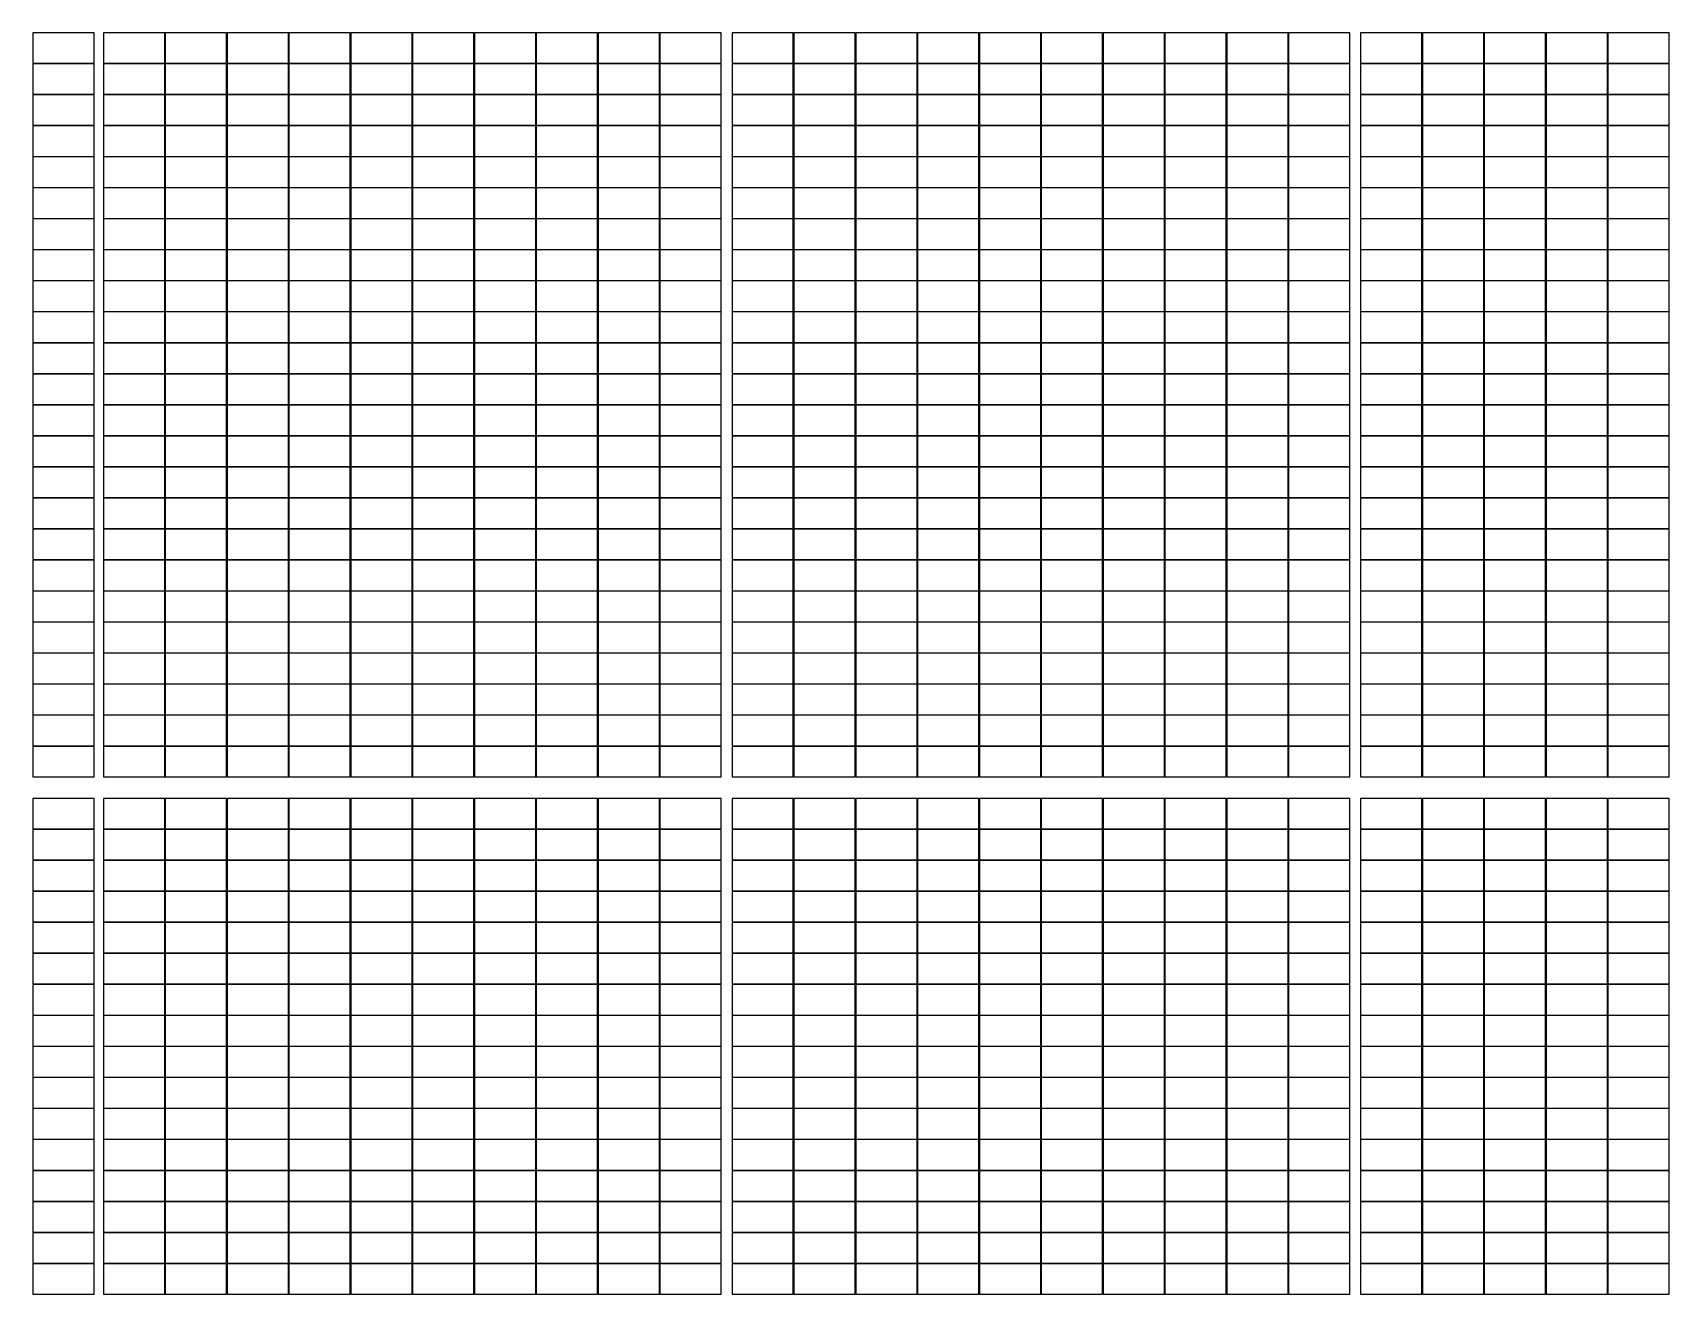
# Model space of a CAD drawing. Header units: millimetres. Extents: x 1218 to 2690, y 1163 to 1758.
# Drawn here: x 2268.4 to 2329.3, y 1429.3 to 1476.2 of the extents above; entities that cross this region are included whole.
import ezdxf

# ---------------------------------------------------------------- set-up
doc = ezdxf.new("R2010")
doc.units = ezdxf.units.MM
doc.layers.add('组件', color=7, linetype='ByLayer')

# ---------------------------------------------------------------- blocks, each defined once
blk = doc.blocks.new('*U586')
at = {"color": 0}
blk.add_polyline3d([(0, 0, 0), (-227.8, 0, 0), (-227.8, -113.3, 5.8), (0, -113.3, 5.8)], close=True, dxfattribs=at)
at = {"flags": 1}
for tag in ['mounting-hole-spacing1', 'mounting-hole-spacing2', 'module-material', 'vmpo', 'voco', 'silicon-material', 'panel-length', 'panel-width', 'panel-height', 'userid', 'theme', 'note', 'name', 'pmax', 'company-name', 'id', 'impo', 'isco']:
    blk.add_attdef(tag, (0, 0), '', height=2.5, dxfattribs=at)
blk = doc.blocks.new('*U587')
at = {"layer": '组件', "color": 240}
for p in [(40249.6, 6103.4, 1299.8), (40512.4, 6103.4, 1299.8), (40742.2, 6103.4, 1299.8), (40972, 6103.4, 1299.8), (40249.6, 5988.1, 1305.7), (40512.4, 5988.1, 1305.7), (40742.2, 5988.1, 1305.7), (40972, 5988.1, 1305.7), (40249.6, 5872.9, 1311.5), (40512.4, 5872.9, 1311.5), (40742.2, 5872.9, 1311.5), (40972, 5872.9, 1311.5), (40249.6, 5757.6, 1317.4), (40512.4, 5757.6, 1317.4), (40742.2, 5757.6, 1317.4), (40972, 5757.6, 1317.4), (40249.6, 5642.4, 1323.2), (40512.4, 5642.4, 1323.2), (40742.2, 5642.4, 1323.2), (40972, 5642.4, 1323.2), (40249.6, 5527.1, 1329.1), (40512.4, 5527.1, 1329.1), (40742.2, 5527.1, 1329.1), (40972, 5527.1, 1329.1), (40249.6, 5411.9, 1334.9), (40512.4, 5411.9, 1334.9), (40742.2, 5411.9, 1334.9), (40972, 5411.9, 1334.9), (40249.6, 5296.6, 1340.8), (40512.4, 5296.6, 1340.8), (40742.2, 5296.6, 1340.8), (40972, 5296.6, 1340.8), (40249.6, 5181.4, 1346.7), (40512.4, 5181.4, 1346.7), (40742.2, 5181.4, 1346.7), (40972, 5181.4, 1346.7), (40249.6, 5066.1, 1352.5), (40512.4, 5066.1, 1352.5), (40742.2, 5066.1, 1352.5), (40972, 5066.1, 1352.5), (40249.6, 4950.9, 1358.4), (40512.4, 4950.9, 1358.4), (40742.2, 4950.9, 1358.4), (40972, 4950.9, 1358.4), (40249.6, 4835.6, 1364.2), (40512.4, 4835.6, 1364.2), (40742.2, 4835.6, 1364.2), (40972, 4835.6, 1364.2), (40249.6, 4720.4, 1370.1), (40512.4, 4720.4, 1370.1), (40742.2, 4720.4, 1370.1), (40972, 4720.4, 1370.1), (40249.6, 4605.1, 1376), (40512.4, 4605.1, 1376), (40742.2, 4605.1, 1376), (40972, 4605.1, 1376), (40249.6, 4489.9, 1381.8), (40512.4, 4489.9, 1381.8), (40742.2, 4489.9, 1381.8), (40972, 4489.9, 1381.8), (40249.6, 4374.6, 1387.7), (40512.4, 4374.6, 1387.7), (40742.2, 4374.6, 1387.7), (40972, 4374.6, 1387.7), (40249.6, 4259.4, 1393.5), (40512.4, 4259.4, 1393.5), (40742.2, 4259.4, 1393.5), (40972, 4259.4, 1393.5), (40249.6, 4144.1, 1399.4), (40512.4, 4144.1, 1399.4), (40742.2, 4144.1, 1399.4), (40972, 4144.1, 1399.4), (40249.6, 4028.9, 1405.2), (40512.4, 4028.9, 1405.2), (40742.2, 4028.9, 1405.2), (40972, 4028.9, 1405.2), (40249.6, 3913.6, 1411.1), (40512.4, 3913.6, 1411.1), (40742.2, 3913.6, 1411.1), (40972, 3913.6, 1411.1), (40249.6, 3798.4, 1417), (40512.4, 3798.4, 1417), (40742.2, 3798.4, 1417), (40972, 3798.4, 1417), (40249.6, 3683.1, 1422.8), (40512.4, 3683.1, 1422.8), (40742.2, 3683.1, 1422.8), (40972, 3683.1, 1422.8), (40249.6, 3567.9, 1428.7), (40512.4, 3567.9, 1428.7), (40742.2, 3567.9, 1428.7), (40972, 3567.9, 1428.7), (40249.6, 3452.6, 1434.5), (40512.4, 3452.6, 1434.5), (40742.2, 3452.6, 1434.5), (40972, 3452.6, 1434.5), (40249.6, 3259.4, 1444.3), (40512.4, 3259.4, 1444.3), (40742.2, 3259.4, 1444.3), (40972, 3259.4, 1444.3), (40249.6, 3144.2, 1450.2), (40512.4, 3144.2, 1450.2), (40742.2, 3144.2, 1450.2), (40972, 3144.2, 1450.2), (40249.6, 3028.9, 1456.1), (40512.4, 3028.9, 1456.1), (40742.2, 3028.9, 1456.1), (40972, 3028.9, 1456.1), (40249.6, 2913.7, 1461.9), (40512.4, 2913.7, 1461.9), (40742.2, 2913.7, 1461.9), (40972, 2913.7, 1461.9), (40249.6, 2798.4, 1467.8), (40512.4, 2798.4, 1467.8), (40742.2, 2798.4, 1467.8), (40972, 2798.4, 1467.8), (40249.6, 2683.2, 1473.6), (40512.4, 2683.2, 1473.6), (40742.2, 2683.2, 1473.6), (40972, 2683.2, 1473.6), (40249.6, 2567.9, 1479.5), (40512.4, 2567.9, 1479.5), (40742.2, 2567.9, 1479.5), (40972, 2567.9, 1479.5), (40249.6, 2452.7, 1485.3), (40512.4, 2452.7, 1485.3), (40742.2, 2452.7, 1485.3), (40972, 2452.7, 1485.3), (40249.6, 2337.4, 1491.2), (40512.4, 2337.4, 1491.2), (40742.2, 2337.4, 1491.2), (40972, 2337.4, 1491.2), (40249.6, 2222.2, 1497.1), (40512.4, 2222.2, 1497.1), (40742.2, 2222.2, 1497.1), (40972, 2222.2, 1497.1), (40249.6, 2106.9, 1502.9), (40512.4, 2106.9, 1502.9), (40742.2, 2106.9, 1502.9), (40972, 2106.9, 1502.9), (40249.6, 1991.7, 1508.8), (40512.4, 1991.7, 1508.8), (40742.2, 1991.7, 1508.8), (40972, 1991.7, 1508.8), (40249.6, 1876.4, 1514.6), (40512.4, 1876.4, 1514.6), (40742.2, 1876.4, 1514.6), (40972, 1876.4, 1514.6), (40249.6, 1761.1, 1520.5), (40512.4, 1761.1, 1520.5), (40742.2, 1761.1, 1520.5), (40972, 1761.1, 1520.5), (40249.6, 1645.9, 1526.4), (40512.4, 1645.9, 1526.4), (40742.2, 1645.9, 1526.4), (40972, 1645.9, 1526.4), (40249.6, 1530.6, 1532.2), (40512.4, 1530.6, 1532.2), (40742.2, 1530.6, 1532.2), (40972, 1530.6, 1532.2)]:
    blk.add_blockref('*U586', p, dxfattribs=at)
at = {"layer": '组件', "color": 214}
for p in [(41201.8, 6103.4, 1299.8), (41431.6, 6103.4, 1299.8), (41661.4, 6103.4, 1299.8), (41891.2, 6103.4, 1299.8), (42121, 6103.4, 1299.8), (42350.8, 6103.4, 1299.8), (42580.6, 6103.4, 1299.8), (42848.4, 6103.4, 1299.8), (43078.2, 6103.4, 1299.8), (43308, 6103.4, 1299.8), (43537.8, 6103.4, 1299.8), (41201.8, 5988.1, 1305.7), (41431.6, 5988.1, 1305.7), (41661.4, 5988.1, 1305.7), (41891.2, 5988.1, 1305.7), (42121, 5988.1, 1305.7), (42350.8, 5988.1, 1305.7), (42580.6, 5988.1, 1305.7), (42848.4, 5988.1, 1305.7), (43078.2, 5988.1, 1305.7), (43308, 5988.1, 1305.7), (43537.8, 5988.1, 1305.7), (41201.8, 5872.9, 1311.5), (41431.6, 5872.9, 1311.5), (41661.4, 5872.9, 1311.5), (41891.2, 5872.9, 1311.5), (42121, 5872.9, 1311.5), (42350.8, 5872.9, 1311.5), (42580.6, 5872.9, 1311.5), (42848.4, 5872.9, 1311.5), (43078.2, 5872.9, 1311.5), (43308, 5872.9, 1311.5), (43537.8, 5872.9, 1311.5), (41201.8, 5757.6, 1317.4), (41431.6, 5757.6, 1317.4), (41661.4, 5757.6, 1317.4), (41891.2, 5757.6, 1317.4), (42121, 5757.6, 1317.4), (42350.8, 5757.6, 1317.4), (42580.6, 5757.6, 1317.4), (42848.4, 5757.6, 1317.4), (43078.2, 5757.6, 1317.4), (43308, 5757.6, 1317.4), (43537.8, 5757.6, 1317.4), (41201.8, 5642.4, 1323.2), (41431.6, 5642.4, 1323.2), (41661.4, 5642.4, 1323.2), (41891.2, 5642.4, 1323.2), (42121, 5642.4, 1323.2), (42350.8, 5642.4, 1323.2), (42580.6, 5642.4, 1323.2), (42848.4, 5642.4, 1323.2), (43078.2, 5642.4, 1323.2), (43308, 5642.4, 1323.2), (43537.8, 5642.4, 1323.2), (41201.8, 5527.1, 1329.1), (41431.6, 5527.1, 1329.1), (41661.4, 5527.1, 1329.1), (41891.2, 5527.1, 1329.1), (42121, 5527.1, 1329.1), (42350.8, 5527.1, 1329.1), (42580.6, 5527.1, 1329.1), (42848.4, 5527.1, 1329.1), (43078.2, 5527.1, 1329.1), (43308, 5527.1, 1329.1), (43537.8, 5527.1, 1329.1), (41201.8, 5411.9, 1334.9), (41431.6, 5411.9, 1334.9), (41661.4, 5411.9, 1334.9), (41891.2, 5411.9, 1334.9), (42121, 5411.9, 1334.9), (42350.8, 5411.9, 1334.9), (42580.6, 5411.9, 1334.9), (42848.4, 5411.9, 1334.9), (43078.2, 5411.9, 1334.9), (43308, 5411.9, 1334.9), (43537.8, 5411.9, 1334.9), (41201.8, 5296.6, 1340.8), (41431.6, 5296.6, 1340.8), (41661.4, 5296.6, 1340.8), (41891.2, 5296.6, 1340.8), (42121, 5296.6, 1340.8), (42350.8, 5296.6, 1340.8), (42580.6, 5296.6, 1340.8), (42848.4, 5296.6, 1340.8), (43078.2, 5296.6, 1340.8), (43308, 5296.6, 1340.8), (43537.8, 5296.6, 1340.8), (41201.8, 5181.4, 1346.7), (41431.6, 5181.4, 1346.7), (41661.4, 5181.4, 1346.7), (41891.2, 5181.4, 1346.7), (42121, 5181.4, 1346.7), (42350.8, 5181.4, 1346.7), (42580.6, 5181.4, 1346.7), (42848.4, 5181.4, 1346.7), (43078.2, 5181.4, 1346.7), (43308, 5181.4, 1346.7), (43537.8, 5181.4, 1346.7), (41201.8, 5066.1, 1352.5), (41431.6, 5066.1, 1352.5), (41661.4, 5066.1, 1352.5), (41891.2, 5066.1, 1352.5), (42121, 5066.1, 1352.5), (42350.8, 5066.1, 1352.5), (42580.6, 5066.1, 1352.5), (42848.4, 5066.1, 1352.5), (43078.2, 5066.1, 1352.5), (43308, 5066.1, 1352.5), (43537.8, 5066.1, 1352.5), (41201.8, 4950.9, 1358.4), (41431.6, 4950.9, 1358.4), (41661.4, 4950.9, 1358.4), (41891.2, 4950.9, 1358.4), (42121, 4950.9, 1358.4), (42350.8, 4950.9, 1358.4), (42580.6, 4950.9, 1358.4), (42848.4, 4950.9, 1358.4), (43078.2, 4950.9, 1358.4), (43308, 4950.9, 1358.4), (43537.8, 4950.9, 1358.4), (41201.8, 4835.6, 1364.2), (41431.6, 4835.6, 1364.2), (41661.4, 4835.6, 1364.2), (41891.2, 4835.6, 1364.2), (42121, 4835.6, 1364.2), (42350.8, 4835.6, 1364.2), (42580.6, 4835.6, 1364.2), (42848.4, 4835.6, 1364.2), (43078.2, 4835.6, 1364.2), (43308, 4835.6, 1364.2), (43537.8, 4835.6, 1364.2), (41201.8, 4720.4, 1370.1), (41431.6, 4720.4, 1370.1), (41661.4, 4720.4, 1370.1), (41891.2, 4720.4, 1370.1), (42121, 4720.4, 1370.1), (42350.8, 4720.4, 1370.1), (42580.6, 4720.4, 1370.1), (42848.4, 4720.4, 1370.1), (43078.2, 4720.4, 1370.1), (43308, 4720.4, 1370.1), (43537.8, 4720.4, 1370.1), (41201.8, 4605.1, 1376), (41431.6, 4605.1, 1376), (41661.4, 4605.1, 1376), (41891.2, 4605.1, 1376), (42121, 4605.1, 1376), (42350.8, 4605.1, 1376), (42580.6, 4605.1, 1376), (42848.4, 4605.1, 1376), (43078.2, 4605.1, 1376), (43308, 4605.1, 1376), (43537.8, 4605.1, 1376), (41201.8, 4489.9, 1381.8), (41431.6, 4489.9, 1381.8), (41661.4, 4489.9, 1381.8), (41891.2, 4489.9, 1381.8), (42121, 4489.9, 1381.8), (42350.8, 4489.9, 1381.8), (42580.6, 4489.9, 1381.8), (42848.4, 4489.9, 1381.8), (43078.2, 4489.9, 1381.8), (43308, 4489.9, 1381.8), (43537.8, 4489.9, 1381.8), (41201.8, 4374.6, 1387.7), (41431.6, 4374.6, 1387.7), (41661.4, 4374.6, 1387.7), (41891.2, 4374.6, 1387.7), (42121, 4374.6, 1387.7), (42350.8, 4374.6, 1387.7), (42580.6, 4374.6, 1387.7), (42848.4, 4374.6, 1387.7), (43078.2, 4374.6, 1387.7), (43308, 4374.6, 1387.7), (43537.8, 4374.6, 1387.7), (41201.8, 4259.4, 1393.5), (41431.6, 4259.4, 1393.5), (41661.4, 4259.4, 1393.5), (41891.2, 4259.4, 1393.5), (42121, 4259.4, 1393.5), (42350.8, 4259.4, 1393.5), (42580.6, 4259.4, 1393.5), (42848.4, 4259.4, 1393.5), (43078.2, 4259.4, 1393.5), (43308, 4259.4, 1393.5), (43537.8, 4259.4, 1393.5), (41201.8, 4144.1, 1399.4), (41431.6, 4144.1, 1399.4), (41661.4, 4144.1, 1399.4), (41891.2, 4144.1, 1399.4), (42121, 4144.1, 1399.4), (42350.8, 4144.1, 1399.4), (42580.6, 4144.1, 1399.4), (42848.4, 4144.1, 1399.4), (43078.2, 4144.1, 1399.4), (43308, 4144.1, 1399.4), (43537.8, 4144.1, 1399.4), (41201.8, 4028.9, 1405.2), (41431.6, 4028.9, 1405.2), (41661.4, 4028.9, 1405.2), (41891.2, 4028.9, 1405.2), (42121, 4028.9, 1405.2), (42350.8, 4028.9, 1405.2), (42580.6, 4028.9, 1405.2), (42848.4, 4028.9, 1405.2), (43078.2, 4028.9, 1405.2), (43308, 4028.9, 1405.2), (43537.8, 4028.9, 1405.2), (41201.8, 3913.6, 1411.1), (41431.6, 3913.6, 1411.1), (41661.4, 3913.6, 1411.1), (41891.2, 3913.6, 1411.1), (42121, 3913.6, 1411.1), (42350.8, 3913.6, 1411.1), (42580.6, 3913.6, 1411.1), (42848.4, 3913.6, 1411.1), (43078.2, 3913.6, 1411.1), (43308, 3913.6, 1411.1), (43537.8, 3913.6, 1411.1), (41201.8, 3798.4, 1417), (41431.6, 3798.4, 1417), (41661.4, 3798.4, 1417), (41891.2, 3798.4, 1417), (42121, 3798.4, 1417), (42350.8, 3798.4, 1417), (42580.6, 3798.4, 1417), (42848.4, 3798.4, 1417), (43078.2, 3798.4, 1417), (43308, 3798.4, 1417), (43537.8, 3798.4, 1417), (41201.8, 3683.1, 1422.8), (41431.6, 3683.1, 1422.8), (41661.4, 3683.1, 1422.8), (41891.2, 3683.1, 1422.8), (42121, 3683.1, 1422.8), (42350.8, 3683.1, 1422.8), (42580.6, 3683.1, 1422.8), (42848.4, 3683.1, 1422.8), (43078.2, 3683.1, 1422.8), (43308, 3683.1, 1422.8), (43537.8, 3683.1, 1422.8), (41201.8, 3567.9, 1428.7), (41431.6, 3567.9, 1428.7), (41661.4, 3567.9, 1428.7), (41891.2, 3567.9, 1428.7), (42121, 3567.9, 1428.7), (42350.8, 3567.9, 1428.7), (42580.6, 3567.9, 1428.7), (42848.4, 3567.9, 1428.7), (43078.2, 3567.9, 1428.7), (43308, 3567.9, 1428.7), (43537.8, 3567.9, 1428.7), (41201.8, 3452.6, 1434.5), (41431.6, 3452.6, 1434.5), (41661.4, 3452.6, 1434.5), (41891.2, 3452.6, 1434.5), (42121, 3452.6, 1434.5), (42350.8, 3452.6, 1434.5), (42580.6, 3452.6, 1434.5), (42848.4, 3452.6, 1434.5), (43078.2, 3452.6, 1434.5), (43308, 3452.6, 1434.5), (43537.8, 3452.6, 1434.5), (41201.8, 3259.4, 1444.3), (41431.6, 3259.4, 1444.3), (41661.4, 3259.4, 1444.3), (41891.2, 3259.4, 1444.3), (42121, 3259.4, 1444.3), (42350.8, 3259.4, 1444.3), (42580.6, 3259.4, 1444.3), (42848.4, 3259.4, 1444.3), (43078.2, 3259.4, 1444.3), (43308, 3259.4, 1444.3), (43537.8, 3259.4, 1444.3), (41201.8, 3144.2, 1450.2), (41431.6, 3144.2, 1450.2), (41661.4, 3144.2, 1450.2), (41891.2, 3144.2, 1450.2), (42121, 3144.2, 1450.2), (42350.8, 3144.2, 1450.2), (42580.6, 3144.2, 1450.2), (42848.4, 3144.2, 1450.2), (43078.2, 3144.2, 1450.2), (43308, 3144.2, 1450.2), (43537.8, 3144.2, 1450.2), (41201.8, 3028.9, 1456.1), (41431.6, 3028.9, 1456.1), (41661.4, 3028.9, 1456.1), (41891.2, 3028.9, 1456.1), (42121, 3028.9, 1456.1), (42350.8, 3028.9, 1456.1), (42580.6, 3028.9, 1456.1), (42848.4, 3028.9, 1456.1), (43078.2, 3028.9, 1456.1), (43308, 3028.9, 1456.1), (43537.8, 3028.9, 1456.1), (41201.8, 2913.7, 1461.9), (41431.6, 2913.7, 1461.9), (41661.4, 2913.7, 1461.9), (41891.2, 2913.7, 1461.9), (42121, 2913.7, 1461.9), (42350.8, 2913.7, 1461.9), (42580.6, 2913.7, 1461.9), (42848.4, 2913.7, 1461.9), (43078.2, 2913.7, 1461.9), (43308, 2913.7, 1461.9), (43537.8, 2913.7, 1461.9), (41201.8, 2798.4, 1467.8), (41431.6, 2798.4, 1467.8), (41661.4, 2798.4, 1467.8), (41891.2, 2798.4, 1467.8), (42121, 2798.4, 1467.8), (42350.8, 2798.4, 1467.8), (42580.6, 2798.4, 1467.8), (42848.4, 2798.4, 1467.8), (43078.2, 2798.4, 1467.8), (43308, 2798.4, 1467.8), (43537.8, 2798.4, 1467.8), (41201.8, 2683.2, 1473.6), (41431.6, 2683.2, 1473.6), (41661.4, 2683.2, 1473.6), (41891.2, 2683.2, 1473.6), (42121, 2683.2, 1473.6), (42350.8, 2683.2, 1473.6), (42580.6, 2683.2, 1473.6), (42848.4, 2683.2, 1473.6), (43078.2, 2683.2, 1473.6), (43308, 2683.2, 1473.6), (43537.8, 2683.2, 1473.6), (41201.8, 2567.9, 1479.5), (41431.6, 2567.9, 1479.5), (41661.4, 2567.9, 1479.5), (41891.2, 2567.9, 1479.5), (42121, 2567.9, 1479.5), (42350.8, 2567.9, 1479.5), (42580.6, 2567.9, 1479.5), (42848.4, 2567.9, 1479.5), (43078.2, 2567.9, 1479.5), (43308, 2567.9, 1479.5), (43537.8, 2567.9, 1479.5), (41201.8, 2452.7, 1485.3), (41431.6, 2452.7, 1485.3), (41661.4, 2452.7, 1485.3), (41891.2, 2452.7, 1485.3), (42121, 2452.7, 1485.3), (42350.8, 2452.7, 1485.3), (42580.6, 2452.7, 1485.3), (42848.4, 2452.7, 1485.3), (43078.2, 2452.7, 1485.3), (43308, 2452.7, 1485.3), (43537.8, 2452.7, 1485.3), (41201.8, 2337.4, 1491.2), (41431.6, 2337.4, 1491.2), (41661.4, 2337.4, 1491.2), (41891.2, 2337.4, 1491.2), (42121, 2337.4, 1491.2), (42350.8, 2337.4, 1491.2), (42580.6, 2337.4, 1491.2), (42848.4, 2337.4, 1491.2), (43078.2, 2337.4, 1491.2), (43308, 2337.4, 1491.2), (43537.8, 2337.4, 1491.2), (41201.8, 2222.2, 1497.1), (41431.6, 2222.2, 1497.1), (41661.4, 2222.2, 1497.1), (41891.2, 2222.2, 1497.1), (42121, 2222.2, 1497.1), (42350.8, 2222.2, 1497.1), (42580.6, 2222.2, 1497.1), (42848.4, 2222.2, 1497.1), (43078.2, 2222.2, 1497.1), (43308, 2222.2, 1497.1), (43537.8, 2222.2, 1497.1), (41201.8, 2106.9, 1502.9), (41431.6, 2106.9, 1502.9), (41661.4, 2106.9, 1502.9), (41891.2, 2106.9, 1502.9), (42121, 2106.9, 1502.9), (42350.8, 2106.9, 1502.9), (42580.6, 2106.9, 1502.9), (42848.4, 2106.9, 1502.9), (43078.2, 2106.9, 1502.9), (43308, 2106.9, 1502.9), (43537.8, 2106.9, 1502.9), (41201.8, 1991.7, 1508.8), (41431.6, 1991.7, 1508.8), (41661.4, 1991.7, 1508.8), (41891.2, 1991.7, 1508.8), (42121, 1991.7, 1508.8), (42350.8, 1991.7, 1508.8), (42580.6, 1991.7, 1508.8), (42848.4, 1991.7, 1508.8), (43078.2, 1991.7, 1508.8), (43308, 1991.7, 1508.8), (43537.8, 1991.7, 1508.8), (41201.8, 1876.4, 1514.6), (41431.6, 1876.4, 1514.6), (41661.4, 1876.4, 1514.6), (41891.2, 1876.4, 1514.6), (42121, 1876.4, 1514.6), (42350.8, 1876.4, 1514.6), (42580.6, 1876.4, 1514.6), (42848.4, 1876.4, 1514.6), (43078.2, 1876.4, 1514.6), (43308, 1876.4, 1514.6), (43537.8, 1876.4, 1514.6), (41201.8, 1761.1, 1520.5), (41431.6, 1761.1, 1520.5), (41661.4, 1761.1, 1520.5), (41891.2, 1761.1, 1520.5), (42121, 1761.1, 1520.5), (42350.8, 1761.1, 1520.5), (42580.6, 1761.1, 1520.5), (42848.4, 1761.1, 1520.5), (43078.2, 1761.1, 1520.5), (43308, 1761.1, 1520.5), (43537.8, 1761.1, 1520.5), (41201.8, 1645.9, 1526.4), (41431.6, 1645.9, 1526.4), (41661.4, 1645.9, 1526.4), (41891.2, 1645.9, 1526.4), (42121, 1645.9, 1526.4), (42350.8, 1645.9, 1526.4), (42580.6, 1645.9, 1526.4), (42848.4, 1645.9, 1526.4), (43078.2, 1645.9, 1526.4), (43308, 1645.9, 1526.4), (43537.8, 1645.9, 1526.4), (41201.8, 1530.6, 1532.2), (41431.6, 1530.6, 1532.2), (41661.4, 1530.6, 1532.2), (41891.2, 1530.6, 1532.2), (42121, 1530.6, 1532.2), (42350.8, 1530.6, 1532.2), (42580.6, 1530.6, 1532.2), (42848.4, 1530.6, 1532.2), (43078.2, 1530.6, 1532.2), (43308, 1530.6, 1532.2), (43537.8, 1530.6, 1532.2)]:
    blk.add_blockref('*U586', p, dxfattribs=at)
at = {"layer": '组件', "color": 231}
for p in [(43767.6, 6103.4, 1299.8), (43997.4, 6103.4, 1299.8), (44227.2, 6103.4, 1299.8), (44457, 6103.4, 1299.8), (44686.8, 6103.4, 1299.8), (44916.6, 6103.4, 1299.8), (45184.4, 6103.4, 1299.8), (45414.2, 6103.4, 1299.8), (45644, 6103.4, 1299.8), (45873.8, 6103.4, 1299.8), (46103.6, 6103.4, 1299.8), (43767.6, 5988.1, 1305.7), (43997.4, 5988.1, 1305.7), (44227.2, 5988.1, 1305.7), (44457, 5988.1, 1305.7), (44686.8, 5988.1, 1305.7), (44916.6, 5988.1, 1305.7), (45184.4, 5988.1, 1305.7), (45414.2, 5988.1, 1305.7), (45644, 5988.1, 1305.7), (45873.8, 5988.1, 1305.7), (46103.6, 5988.1, 1305.7), (43767.6, 5872.9, 1311.5), (43997.4, 5872.9, 1311.5), (44227.2, 5872.9, 1311.5), (44457, 5872.9, 1311.5), (44686.8, 5872.9, 1311.5), (44916.6, 5872.9, 1311.5), (45184.4, 5872.9, 1311.5), (45414.2, 5872.9, 1311.5), (45644, 5872.9, 1311.5), (45873.8, 5872.9, 1311.5), (46103.6, 5872.9, 1311.5), (43767.6, 5757.6, 1317.4), (43997.4, 5757.6, 1317.4), (44227.2, 5757.6, 1317.4), (44457, 5757.6, 1317.4), (44686.8, 5757.6, 1317.4), (44916.6, 5757.6, 1317.4), (45184.4, 5757.6, 1317.4), (45414.2, 5757.6, 1317.4), (45644, 5757.6, 1317.4), (45873.8, 5757.6, 1317.4), (46103.6, 5757.6, 1317.4), (43767.6, 5642.4, 1323.2), (43997.4, 5642.4, 1323.2), (44227.2, 5642.4, 1323.2), (44457, 5642.4, 1323.2), (44686.8, 5642.4, 1323.2), (44916.6, 5642.4, 1323.2), (45184.4, 5642.4, 1323.2), (45414.2, 5642.4, 1323.2), (45644, 5642.4, 1323.2), (45873.8, 5642.4, 1323.2), (46103.6, 5642.4, 1323.2), (43767.6, 5527.1, 1329.1), (43997.4, 5527.1, 1329.1), (44227.2, 5527.1, 1329.1), (44457, 5527.1, 1329.1), (44686.8, 5527.1, 1329.1), (44916.6, 5527.1, 1329.1), (45184.4, 5527.1, 1329.1), (45414.2, 5527.1, 1329.1), (45644, 5527.1, 1329.1), (45873.8, 5527.1, 1329.1), (46103.6, 5527.1, 1329.1), (43767.6, 5411.9, 1334.9), (43997.4, 5411.9, 1334.9), (44227.2, 5411.9, 1334.9), (44457, 5411.9, 1334.9), (44686.8, 5411.9, 1334.9), (44916.6, 5411.9, 1334.9), (45184.4, 5411.9, 1334.9), (45414.2, 5411.9, 1334.9), (45644, 5411.9, 1334.9), (45873.8, 5411.9, 1334.9), (46103.6, 5411.9, 1334.9), (43767.6, 5296.6, 1340.8), (43997.4, 5296.6, 1340.8), (44227.2, 5296.6, 1340.8), (44457, 5296.6, 1340.8), (44686.8, 5296.6, 1340.8), (44916.6, 5296.6, 1340.8), (45184.4, 5296.6, 1340.8), (45414.2, 5296.6, 1340.8), (45644, 5296.6, 1340.8), (45873.8, 5296.6, 1340.8), (46103.6, 5296.6, 1340.8), (43767.6, 5181.4, 1346.7), (43997.4, 5181.4, 1346.7), (44227.2, 5181.4, 1346.7), (44457, 5181.4, 1346.7), (44686.8, 5181.4, 1346.7), (44916.6, 5181.4, 1346.7), (45184.4, 5181.4, 1346.7), (45414.2, 5181.4, 1346.7), (45644, 5181.4, 1346.7), (45873.8, 5181.4, 1346.7), (46103.6, 5181.4, 1346.7), (43767.6, 5066.1, 1352.5), (43997.4, 5066.1, 1352.5), (44227.2, 5066.1, 1352.5), (44457, 5066.1, 1352.5), (44686.8, 5066.1, 1352.5), (44916.6, 5066.1, 1352.5), (45184.4, 5066.1, 1352.5), (45414.2, 5066.1, 1352.5), (45644, 5066.1, 1352.5), (45873.8, 5066.1, 1352.5), (46103.6, 5066.1, 1352.5), (43767.6, 4950.9, 1358.4), (43997.4, 4950.9, 1358.4), (44227.2, 4950.9, 1358.4), (44457, 4950.9, 1358.4), (44686.8, 4950.9, 1358.4), (44916.6, 4950.9, 1358.4), (45184.4, 4950.9, 1358.4), (45414.2, 4950.9, 1358.4), (45644, 4950.9, 1358.4), (45873.8, 4950.9, 1358.4), (46103.6, 4950.9, 1358.4), (43767.6, 4835.6, 1364.2), (43997.4, 4835.6, 1364.2), (44227.2, 4835.6, 1364.2), (44457, 4835.6, 1364.2), (44686.8, 4835.6, 1364.2), (44916.6, 4835.6, 1364.2), (45184.4, 4835.6, 1364.2), (45414.2, 4835.6, 1364.2), (45644, 4835.6, 1364.2), (45873.8, 4835.6, 1364.2), (46103.6, 4835.6, 1364.2), (43767.6, 4720.4, 1370.1), (43997.4, 4720.4, 1370.1), (44227.2, 4720.4, 1370.1), (44457, 4720.4, 1370.1), (44686.8, 4720.4, 1370.1), (44916.6, 4720.4, 1370.1), (45184.4, 4720.4, 1370.1), (45414.2, 4720.4, 1370.1), (45644, 4720.4, 1370.1), (45873.8, 4720.4, 1370.1), (46103.6, 4720.4, 1370.1), (43767.6, 4605.1, 1376), (43997.4, 4605.1, 1376), (44227.2, 4605.1, 1376), (44457, 4605.1, 1376), (44686.8, 4605.1, 1376), (44916.6, 4605.1, 1376), (45184.4, 4605.1, 1376), (45414.2, 4605.1, 1376), (45644, 4605.1, 1376), (45873.8, 4605.1, 1376), (46103.6, 4605.1, 1376), (43767.6, 4489.9, 1381.8), (43997.4, 4489.9, 1381.8), (44227.2, 4489.9, 1381.8), (44457, 4489.9, 1381.8), (44686.8, 4489.9, 1381.8), (44916.6, 4489.9, 1381.8), (45184.4, 4489.9, 1381.8), (45414.2, 4489.9, 1381.8), (45644, 4489.9, 1381.8), (45873.8, 4489.9, 1381.8), (46103.6, 4489.9, 1381.8), (43767.6, 4374.6, 1387.7), (43997.4, 4374.6, 1387.7), (44227.2, 4374.6, 1387.7), (44457, 4374.6, 1387.7), (44686.8, 4374.6, 1387.7), (44916.6, 4374.6, 1387.7), (45184.4, 4374.6, 1387.7), (45414.2, 4374.6, 1387.7), (45644, 4374.6, 1387.7), (45873.8, 4374.6, 1387.7), (46103.6, 4374.6, 1387.7), (43767.6, 4259.4, 1393.5), (43997.4, 4259.4, 1393.5), (44227.2, 4259.4, 1393.5), (44457, 4259.4, 1393.5), (44686.8, 4259.4, 1393.5), (44916.6, 4259.4, 1393.5), (45184.4, 4259.4, 1393.5), (45414.2, 4259.4, 1393.5), (45644, 4259.4, 1393.5), (45873.8, 4259.4, 1393.5), (46103.6, 4259.4, 1393.5), (43767.6, 4144.1, 1399.4), (43997.4, 4144.1, 1399.4), (44227.2, 4144.1, 1399.4), (44457, 4144.1, 1399.4), (44686.8, 4144.1, 1399.4), (44916.6, 4144.1, 1399.4), (45184.4, 4144.1, 1399.4), (45414.2, 4144.1, 1399.4), (45644, 4144.1, 1399.4), (45873.8, 4144.1, 1399.4), (46103.6, 4144.1, 1399.4), (43767.6, 4028.9, 1405.2), (43997.4, 4028.9, 1405.2), (44227.2, 4028.9, 1405.2), (44457, 4028.9, 1405.2), (44686.8, 4028.9, 1405.2), (44916.6, 4028.9, 1405.2), (45184.4, 4028.9, 1405.2), (45414.2, 4028.9, 1405.2), (45644, 4028.9, 1405.2), (45873.8, 4028.9, 1405.2), (46103.6, 4028.9, 1405.2), (43767.6, 3913.6, 1411.1), (43997.4, 3913.6, 1411.1), (44227.2, 3913.6, 1411.1), (44457, 3913.6, 1411.1), (44686.8, 3913.6, 1411.1), (44916.6, 3913.6, 1411.1), (45184.4, 3913.6, 1411.1), (45414.2, 3913.6, 1411.1), (45644, 3913.6, 1411.1), (45873.8, 3913.6, 1411.1), (46103.6, 3913.6, 1411.1), (43767.6, 3798.4, 1417), (43997.4, 3798.4, 1417), (44227.2, 3798.4, 1417), (44457, 3798.4, 1417), (44686.8, 3798.4, 1417), (44916.6, 3798.4, 1417), (45184.4, 3798.4, 1417), (45414.2, 3798.4, 1417), (45644, 3798.4, 1417), (45873.8, 3798.4, 1417), (46103.6, 3798.4, 1417), (43767.6, 3683.1, 1422.8), (43997.4, 3683.1, 1422.8), (44227.2, 3683.1, 1422.8), (44457, 3683.1, 1422.8), (44686.8, 3683.1, 1422.8), (44916.6, 3683.1, 1422.8), (45184.4, 3683.1, 1422.8), (45414.2, 3683.1, 1422.8), (45644, 3683.1, 1422.8), (45873.8, 3683.1, 1422.8), (46103.6, 3683.1, 1422.8), (43767.6, 3567.9, 1428.7), (43997.4, 3567.9, 1428.7), (44227.2, 3567.9, 1428.7), (44457, 3567.9, 1428.7), (44686.8, 3567.9, 1428.7), (44916.6, 3567.9, 1428.7), (45184.4, 3567.9, 1428.7), (45414.2, 3567.9, 1428.7), (45644, 3567.9, 1428.7), (45873.8, 3567.9, 1428.7), (46103.6, 3567.9, 1428.7), (43767.6, 3452.6, 1434.5), (43997.4, 3452.6, 1434.5), (44227.2, 3452.6, 1434.5), (44457, 3452.6, 1434.5), (44686.8, 3452.6, 1434.5), (44916.6, 3452.6, 1434.5), (45184.4, 3452.6, 1434.5), (45414.2, 3452.6, 1434.5), (45644, 3452.6, 1434.5), (45873.8, 3452.6, 1434.5), (46103.6, 3452.6, 1434.5), (43767.6, 3259.4, 1444.3), (43997.4, 3259.4, 1444.3), (44227.2, 3259.4, 1444.3), (44457, 3259.4, 1444.3), (44686.8, 3259.4, 1444.3), (44916.6, 3259.4, 1444.3), (45184.4, 3259.4, 1444.3), (45414.2, 3259.4, 1444.3), (45644, 3259.4, 1444.3), (45873.8, 3259.4, 1444.3), (46103.6, 3259.4, 1444.3), (43767.6, 3144.2, 1450.2), (43997.4, 3144.2, 1450.2), (44227.2, 3144.2, 1450.2), (44457, 3144.2, 1450.2), (44686.8, 3144.2, 1450.2), (44916.6, 3144.2, 1450.2), (45184.4, 3144.2, 1450.2), (45414.2, 3144.2, 1450.2), (45644, 3144.2, 1450.2), (45873.8, 3144.2, 1450.2), (46103.6, 3144.2, 1450.2), (43767.6, 3028.9, 1456.1), (43997.4, 3028.9, 1456.1), (44227.2, 3028.9, 1456.1), (44457, 3028.9, 1456.1), (44686.8, 3028.9, 1456.1), (44916.6, 3028.9, 1456.1), (45184.4, 3028.9, 1456.1), (45414.2, 3028.9, 1456.1), (45644, 3028.9, 1456.1), (45873.8, 3028.9, 1456.1), (46103.6, 3028.9, 1456.1), (43767.6, 2913.7, 1461.9), (43997.4, 2913.7, 1461.9), (44227.2, 2913.7, 1461.9), (44457, 2913.7, 1461.9), (44686.8, 2913.7, 1461.9), (44916.6, 2913.7, 1461.9), (45184.4, 2913.7, 1461.9), (45414.2, 2913.7, 1461.9), (45644, 2913.7, 1461.9), (45873.8, 2913.7, 1461.9), (46103.6, 2913.7, 1461.9), (43767.6, 2798.4, 1467.8), (43997.4, 2798.4, 1467.8), (44227.2, 2798.4, 1467.8), (44457, 2798.4, 1467.8), (44686.8, 2798.4, 1467.8), (44916.6, 2798.4, 1467.8), (45184.4, 2798.4, 1467.8), (45414.2, 2798.4, 1467.8), (45644, 2798.4, 1467.8), (45873.8, 2798.4, 1467.8), (46103.6, 2798.4, 1467.8), (43767.6, 2683.2, 1473.6), (43997.4, 2683.2, 1473.6), (44227.2, 2683.2, 1473.6), (44457, 2683.2, 1473.6), (44686.8, 2683.2, 1473.6), (44916.6, 2683.2, 1473.6), (45184.4, 2683.2, 1473.6), (45414.2, 2683.2, 1473.6), (45644, 2683.2, 1473.6), (45873.8, 2683.2, 1473.6), (46103.6, 2683.2, 1473.6), (43767.6, 2567.9, 1479.5), (43997.4, 2567.9, 1479.5), (44227.2, 2567.9, 1479.5), (44457, 2567.9, 1479.5), (44686.8, 2567.9, 1479.5), (44916.6, 2567.9, 1479.5), (45184.4, 2567.9, 1479.5), (45414.2, 2567.9, 1479.5), (45644, 2567.9, 1479.5), (45873.8, 2567.9, 1479.5), (46103.6, 2567.9, 1479.5), (43767.6, 2452.7, 1485.3), (43997.4, 2452.7, 1485.3), (44227.2, 2452.7, 1485.3), (44457, 2452.7, 1485.3), (44686.8, 2452.7, 1485.3), (44916.6, 2452.7, 1485.3), (45184.4, 2452.7, 1485.3), (45414.2, 2452.7, 1485.3), (45644, 2452.7, 1485.3), (45873.8, 2452.7, 1485.3), (46103.6, 2452.7, 1485.3), (43767.6, 2337.4, 1491.2), (43997.4, 2337.4, 1491.2), (44227.2, 2337.4, 1491.2), (44457, 2337.4, 1491.2), (44686.8, 2337.4, 1491.2), (44916.6, 2337.4, 1491.2), (45184.4, 2337.4, 1491.2), (45414.2, 2337.4, 1491.2), (45644, 2337.4, 1491.2), (45873.8, 2337.4, 1491.2), (46103.6, 2337.4, 1491.2), (43767.6, 2222.2, 1497.1), (43997.4, 2222.2, 1497.1), (44227.2, 2222.2, 1497.1), (44457, 2222.2, 1497.1), (44686.8, 2222.2, 1497.1), (44916.6, 2222.2, 1497.1), (45184.4, 2222.2, 1497.1), (45414.2, 2222.2, 1497.1), (45644, 2222.2, 1497.1), (45873.8, 2222.2, 1497.1), (46103.6, 2222.2, 1497.1), (43767.6, 2106.9, 1502.9), (43997.4, 2106.9, 1502.9), (44227.2, 2106.9, 1502.9), (44457, 2106.9, 1502.9), (44686.8, 2106.9, 1502.9), (44916.6, 2106.9, 1502.9), (45184.4, 2106.9, 1502.9), (45414.2, 2106.9, 1502.9), (45644, 2106.9, 1502.9), (45873.8, 2106.9, 1502.9), (46103.6, 2106.9, 1502.9), (43767.6, 1991.7, 1508.8), (43997.4, 1991.7, 1508.8), (44227.2, 1991.7, 1508.8), (44457, 1991.7, 1508.8), (44686.8, 1991.7, 1508.8), (44916.6, 1991.7, 1508.8), (45184.4, 1991.7, 1508.8), (45414.2, 1991.7, 1508.8), (45644, 1991.7, 1508.8), (45873.8, 1991.7, 1508.8), (46103.6, 1991.7, 1508.8), (43767.6, 1876.4, 1514.6), (43997.4, 1876.4, 1514.6), (44227.2, 1876.4, 1514.6), (44457, 1876.4, 1514.6), (44686.8, 1876.4, 1514.6), (44916.6, 1876.4, 1514.6), (45184.4, 1876.4, 1514.6), (45414.2, 1876.4, 1514.6), (45644, 1876.4, 1514.6), (45873.8, 1876.4, 1514.6), (46103.6, 1876.4, 1514.6), (43767.6, 1761.1, 1520.5), (43997.4, 1761.1, 1520.5), (44227.2, 1761.1, 1520.5), (44457, 1761.1, 1520.5), (44686.8, 1761.1, 1520.5), (44916.6, 1761.1, 1520.5), (45184.4, 1761.1, 1520.5), (45414.2, 1761.1, 1520.5), (45644, 1761.1, 1520.5), (45873.8, 1761.1, 1520.5), (46103.6, 1761.1, 1520.5), (43767.6, 1645.9, 1526.4), (43997.4, 1645.9, 1526.4), (44227.2, 1645.9, 1526.4), (44457, 1645.9, 1526.4), (44686.8, 1645.9, 1526.4), (44916.6, 1645.9, 1526.4), (45184.4, 1645.9, 1526.4), (45414.2, 1645.9, 1526.4), (45644, 1645.9, 1526.4), (45873.8, 1645.9, 1526.4), (46103.6, 1645.9, 1526.4), (43767.6, 1530.6, 1532.2), (43997.4, 1530.6, 1532.2), (44227.2, 1530.6, 1532.2), (44457, 1530.6, 1532.2), (44686.8, 1530.6, 1532.2), (44916.6, 1530.6, 1532.2), (45184.4, 1530.6, 1532.2), (45414.2, 1530.6, 1532.2), (45644, 1530.6, 1532.2), (45873.8, 1530.6, 1532.2), (46103.6, 1530.6, 1532.2)]:
    blk.add_blockref('*U586', p, dxfattribs=at)
at = {"flags": 1}
for tag in ['offset-x', 'offset-y', 'mode', 'tilt', 'azimuth', 'align', 'array-mode', 'panel-x', 'panel-y', 'panel-per-row', 'bracket-type', 'bracket-value', 'row-per-array']:
    blk.add_attdef(tag, (0, 0), '', height=2.5, dxfattribs=at)

msp = doc.modelspace()

# ---------------------------------------------------------------- block references
at = {"layer": '组件', "xscale": 0.01, "yscale": 0.01, "zscale": 0.01}
msp.add_blockref('*U587', (1868.221, 1415.15), dxfattribs=at)

doc.saveas('drawing.dxf')
